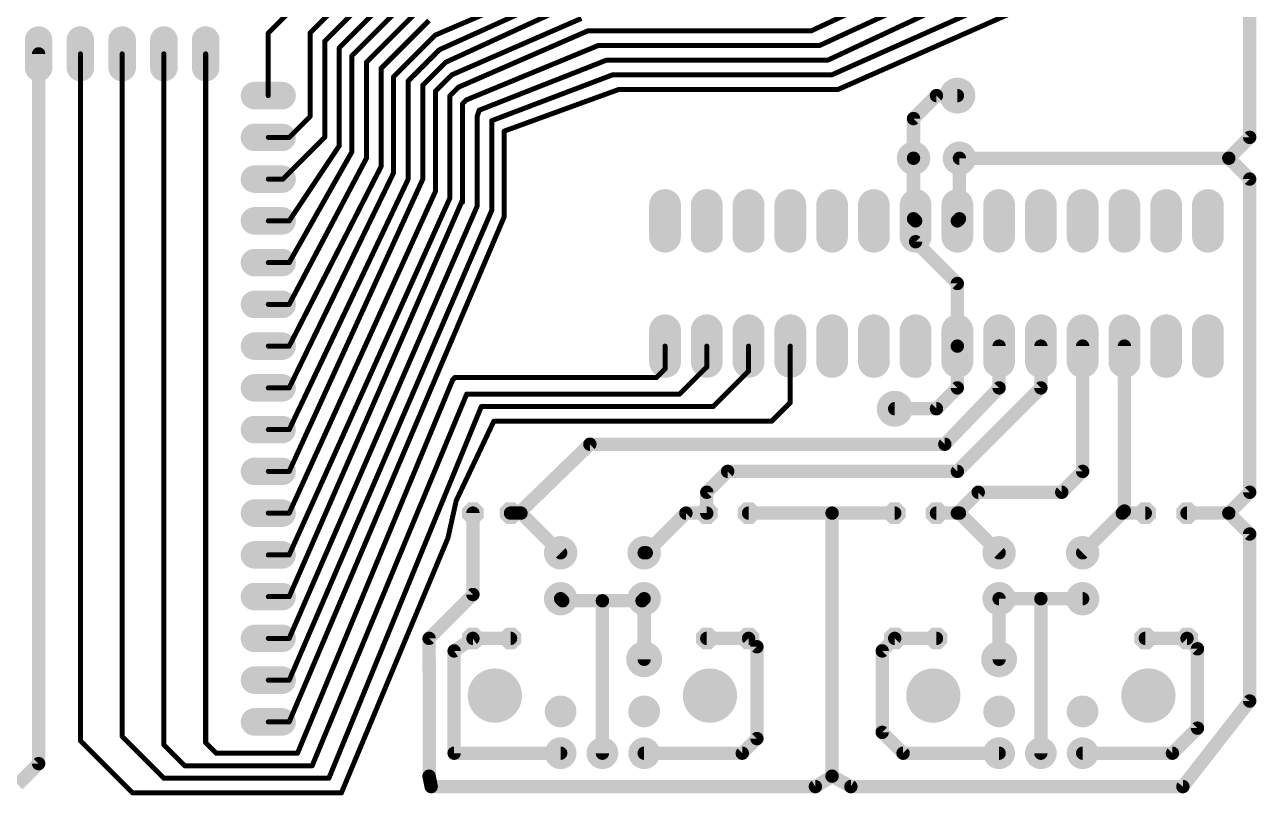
# Model space of a CAD drawing. Extents: x 0.08 to 5.67, y 0.02 to 3.07.
# Drawn here: x 2.717 to 5.666, y 0.024 to 1.87 of the extents above; entities that cross this region are included whole.
import ezdxf

# ---------------------------------------------------------------- set-up
doc = ezdxf.new("R2010")
doc.units = 0
for name, color, linetype in [('16', 175, 'CONTINUOUS'), ('17', 82, 'CONTINUOUS'), ('18', 82, 'CONTINUOUS')]:
    doc.layers.add(name, color=color, linetype=linetype)

# ---------------------------------------------------------------- blocks, each defined once
blk = doc.blocks.new('ROUNDP')
at = {"const_width": 0.5}
blk.add_lwpolyline([(0, -0.25, 1), (0, 0.25, 1), (0, -0.25)], format="xyb", dxfattribs=at)
blk = doc.blocks.new('OCTAGONP')
at = {"const_width": 0.5}
blk.add_lwpolyline([(-0.25, -0.103553), (-0.25, 0.103553), (-0.103553, 0.25), (0.103553, 0.25), (0.25, 0.103553), (0.25, -0.103553), (0.103553, -0.25), (-0.103553, -0.25), (-0.25, -0.103553), (-0.25, 0.103553)], dxfattribs=at)
blk = doc.blocks.new('LONGP100')
at = {"const_width": 1}
blk.add_lwpolyline([(-0.5, 0), (0.5, 0)], dxfattribs=at)
at = {"const_width": 0.5}
for points in [[(-0.5, 0.25, 1), (-0.5, -0.25)], [(0.5, -0.25, 1), (0.5, 0.25)]]:
    blk.add_lwpolyline(points, format="xyb", dxfattribs=at)
blk = doc.blocks.new('ROUNDV')
at = {"const_width": 0.5}
blk.add_lwpolyline([(0, -0.25, 1), (0, 0.25, 1), (0, -0.25)], format="xyb", dxfattribs=at)

msp = doc.modelspace()

# ---------------------------------------------------------------- linework, layer by layer
at = {"layer": '16'}
for points, const_width in [([(5.65, 1.6), (5.65, 2.4)], 0.032), ([(4.64, 1.785), (5.1, 2)], 0.012), ([(3.47, 1.815), (3.65, 1.995)], 0.012), ([(3.7, 1.845), (4.05, 1.995)], 0.012), ([(4.6, 1.855), (4.9, 1.995)], 0.012), ([(4.62, 1.82), (5, 1.995)], 0.012), ([(4.65, 1.75), (5.2, 1.995)], 0.012), ([(4.665, 1.715), (5.3, 1.995)], 0.012), ([(3.435, 1.83), (3.55, 1.945)], 0.012), ([(3.5, 1.795), (3.655, 1.95)], 0.012), ([(3.71, 1.81), (4.02, 1.95)], 0.012), ([(3.535, 1.78), (3.67, 1.915)], 0.012), ([(4.03, 1.92), (3.725, 1.78)], 0.012), ([(3.3, 1.85), (3.35, 1.9)], 0.012), ([(3.4, 1.85), (3.45, 1.9)], 0.012), ([(3.74, 1.75), (4.05, 1.885)], 0.012), ([(3.57, 1.765), (3.685, 1.88)], 0.012), ([(4.065, 1.855), (3.755, 1.72)], 0.012), ([(4.065, 1.855), (4.6, 1.855)], 0.012), ([(3.3, 1.7), (3.3, 1.85)], 0.012), ([(3.4, 1.65), (3.4, 1.85)], 0.012), ([(3.435, 1.6), (3.435, 1.83)], 0.012), ([(3.6, 1.745), (3.7, 1.845)], 0.012), ([(2.75, 1.8), (2.75, 0.1)], 0.032), ([(2.85, 1.8), (2.85, 0.155)], 0.012), ([(2.95, 1.8), (2.95, 0.165)], 0.012), ([(3.05, 1.8), (3.05, 0.145)], 0.012), ([(3.15, 1.8), (3.15, 0.15)], 0.012), ([(3.47, 1.58), (3.47, 1.815)], 0.012), ([(3.5, 1.565), (3.5, 1.795)], 0.012), ([(3.635, 1.735), (3.71, 1.81)], 0.012), ([(3.775, 1.69), (4.09, 1.82)], 0.012), ([(4.09, 1.82), (4.62, 1.82)], 0.012), ([(3.535, 1.55), (3.535, 1.78)], 0.012), ([(3.57, 1.53), (3.57, 1.765)], 0.012), ([(3.67, 1.725), (3.725, 1.78)], 0.012), ([(4.11, 1.785), (3.805, 1.665)], 0.012), ([(4.11, 1.785), (4.64, 1.785)], 0.012), ([(3.6, 1.515), (3.6, 1.745)], 0.012), ([(3.635, 1.5), (3.635, 1.735)], 0.012), ([(3.7, 1.71), (3.74, 1.75)], 0.012), ([(3.835, 1.64), (4.125, 1.75)], 0.012), ([(4.125, 1.75), (4.65, 1.75)], 0.012), ([(3.67, 1.5), (3.67, 1.725)], 0.012), ([(3.7, 1.47), (3.7, 1.71)], 0.012), ([(3.735, 1.7), (3.755, 1.72)], 0.012), ([(4.14, 1.715), (3.865, 1.615)], 0.012), ([(4.14, 1.715), (4.665, 1.715)], 0.012), ([(4.845, 1.645), (4.9, 1.7)], 0.032), ([(4.9, 1.7), (4.95, 1.7)], 0.032), ([(3.735, 1.455), (3.735, 1.7)], 0.012), ([(3.765, 1.68), (3.775, 1.69)], 0.012), ([(3.765, 1.45), (3.765, 1.68)], 0.012), ([(3.35, 1.6), (3.4, 1.65)], 0.012), ([(3.8, 1.65), (3.805, 1.665)], 0.012), ([(3.8, 1.435), (3.8, 1.65)], 0.012), ([(4.845, 1.55), (4.845, 1.645)], 0.032), ([(3.835, 1.425), (3.835, 1.64)], 0.012), ([(3.3, 1.6), (3.35, 1.6)], 0.012), ([(3.335, 1.5), (3.435, 1.6)], 0.012), ([(3.865, 1.41), (3.865, 1.615)], 0.012), ([(5.6, 1.55), (5.65, 1.6)], 0.032), ([(3.35, 1.4), (3.47, 1.58)], 0.012), ([(3.35, 1.3), (3.5, 1.565)], 0.012), ([(4.845, 1.55), (4.845, 1.405)], 0.032), ([(4.955, 1.55), (5.6, 1.55)], 0.032), ([(4.955, 1.55), (4.955, 1.405)], 0.032), ([(5.65, 1.5), (5.6, 1.55)], 0.032), ([(3.35, 1.2), (3.535, 1.55)], 0.012), ([(3.35, 1.1), (3.57, 1.53)], 0.012), ([(3.3, 1.5), (3.335, 1.5)], 0.012), ([(3.35, 1), (3.6, 1.515)], 0.012), ([(3.35, 0.8), (3.67, 1.5)], 0.012), ([(3.35, 0.9), (3.635, 1.5)], 0.012), ([(5.65, 0.75), (5.65, 1.5)], 0.032), ([(3.35, 0.7), (3.7, 1.47)], 0.012), ([(3.35, 0.6), (3.735, 1.455)], 0.012), ([(3.35, 0.5), (3.765, 1.45)], 0.012), ([(3.765, 1.445), (3.765, 1.45)], 0.012), ([(3.35, 0.4), (3.8, 1.435)], 0.012), ([(3.35, 0.3), (3.835, 1.425)], 0.012), ([(3.35, 0.2), (3.865, 1.41)], 0.012), ([(4.845, 1.405), (4.85, 1.4)], 0.032), ([(4.85, 1.4), (4.85, 1.35)], 0.032), ([(4.955, 1.405), (4.95, 1.4)], 0.032), ([(3.3, 1.4), (3.35, 1.4)], 0.012), ([(4.85, 1.35), (4.95, 1.25)], 0.032), ([(3.3, 1.3), (3.35, 1.3)], 0.012), ([(4.95, 1.25), (4.95, 1.1)], 0.032), ([(3.3, 1.2), (3.35, 1.2)], 0.012), ([(3.3, 1.1), (3.35, 1.1)], 0.012), ([(4.25, 1.1), (4.25, 1.045)], 0.012), ([(4.35, 1.1), (4.35, 1.05)], 0.012), ([(4.45, 1.1), (4.45, 1.04)], 0.012), ([(4.55, 1.1), (4.55, 0.965)], 0.012), ([(4.95, 1.1), (4.95, 1)], 0.032), ([(5.05, 1.1), (5.05, 1)], 0.032), ([(5.15, 1), (5.15, 1.1)], 0.032), ([(5.25, 1.1), (5.25, 0.8)], 0.032), ([(5.35, 1.1), (5.35, 0.705)], 0.032), ([(4.25, 1.045), (4.23, 1.025)], 0.012), ([(4.35, 1.05), (4.285, 0.985)], 0.012), ([(4.45, 1.04), (4.365, 0.955)], 0.012), ([(3.3, 1), (3.35, 1)], 0.012), ([(3.741606, 1.019333), (3.37, 0.125)], 0.012), ([(3.747274, 1.025), (3.741606, 1.019333)], 0.012), ([(4.23, 1.025), (3.747274, 1.025)], 0.012), ([(4.95, 1), (4.9, 0.95)], 0.032), ([(5.05, 1), (4.92, 0.865)], 0.032), ([(4.95, 0.8), (5.15, 1)], 0.032), ([(3.405, 0.095), (3.775, 0.985)], 0.012), ([(4.285, 0.985), (3.775, 0.985)], 0.012), ([(3.81, 0.955), (3.445, 0.065)], 0.012), ([(4.365, 0.955), (3.81, 0.955)], 0.012), ([(4.55, 0.965), (4.505, 0.92)], 0.012), ([(4.9, 0.95), (4.8, 0.95)], 0.032), ([(3.75, 0.73), (3.84, 0.92)], 0.012), ([(4.505, 0.92), (3.84, 0.92)], 0.012), ([(3.3, 0.9), (3.35, 0.9)], 0.012), ([(4.07, 0.865), (3.9, 0.7)], 0.032), ([(4.92, 0.865), (4.07, 0.865)], 0.032), ([(3.3, 0.8), (3.35, 0.8)], 0.012), ([(4.35, 0.75), (4.4, 0.8)], 0.032), ([(4.4, 0.8), (4.95, 0.8)], 0.032), ([(5.25, 0.8), (5.2, 0.75)], 0.032), ([(4.35, 0.7), (4.35, 0.75)], 0.032), ([(5, 0.75), (4.95, 0.7)], 0.032), ([(5.2, 0.75), (5, 0.75)], 0.032), ([(5.6, 0.7), (5.65, 0.75)], 0.032), ([(3.73, 0.64), (3.75, 0.73)], 0.012), ([(3.79, 0.7), (3.79, 0.505)], 0.032), ([(3.88, 0.7), (3.9, 0.7)], 0.032), ([(3.9, 0.7), (3.905, 0.7)], 0.032), ([(3.905, 0.7), (4, 0.605)], 0.032), ([(4.205, 0.605), (4.3, 0.7)], 0.032), ([(4.3, 0.7), (4.35, 0.7)], 0.032), ([(4.65, 0.7), (4.45, 0.7)], 0.032), ([(4.8, 0.7), (4.65, 0.7)], 0.032), ([(4.65, 0.7), (4.65, 0.07)], 0.032), ([(4.9, 0.7), (4.95, 0.7)], 0.032), ([(4.95, 0.7), (4.955, 0.7)], 0.032), ([(4.955, 0.7), (5.05, 0.605)], 0.032), ([(5.345, 0.7), (5.25, 0.605)], 0.032), ([(5.35, 0.705), (5.345, 0.7)], 0.032), ([(5.4, 0.7), (5.345, 0.7)], 0.032), ([(5.5, 0.7), (5.6, 0.7)], 0.032), ([(5.65, 0.65), (5.6, 0.7)], 0.032), ([(3.3, 0.7), (3.35, 0.7)], 0.012), ([(5.65, 0.25), (5.65, 0.65)], 0.032), ([(3.475, 0.03), (3.73, 0.64)], 0.012), ([(4.2, 0.605), (4.205, 0.605)], 0.032), ([(3.3, 0.6), (3.35, 0.6)], 0.012), ([(3.3, 0.5), (3.35, 0.5)], 0.012), ([(3.79, 0.505), (3.685, 0.4)], 0.032), ([(4.005, 0.49), (4, 0.495)], 0.032), ([(4.1, 0.49), (4.005, 0.49)], 0.032), ([(4.1, 0.125), (4.1, 0.49)], 0.032), ([(4.1, 0.49), (4.195, 0.49)], 0.032), ([(4.195, 0.49), (4.2, 0.495)], 0.032), ([(4.2, 0.495), (4.2, 0.35)], 0.032), ([(5.15, 0.495), (5.05, 0.495)], 0.032), ([(5.05, 0.495), (5.05, 0.35)], 0.032), ([(5.15, 0.125), (5.15, 0.495)], 0.032), ([(5.15, 0.495), (5.25, 0.495)], 0.032), ([(3.685, 0.4), (3.685961, 0.065192)], 0.032), ([(3.745, 0.37), (3.79, 0.4)], 0.032), ([(3.88, 0.4), (3.79, 0.4)], 0.032), ([(4.35, 0.4), (4.45, 0.4)], 0.032), ([(4.47, 0.38), (4.45, 0.4)], 0.032), ([(4.77, 0.37), (4.8, 0.4)], 0.032), ([(4.8, 0.4), (4.9, 0.4)], 0.032), ([(5.5, 0.4), (5.4, 0.4)], 0.032), ([(5.525, 0.375), (5.5, 0.4)], 0.032), ([(3.3, 0.4), (3.35, 0.4)], 0.012), ([(3.745, 0.125), (3.745, 0.37)], 0.032), ([(4.47, 0.16), (4.47, 0.38)], 0.032), ([(4.77, 0.175), (4.77, 0.37)], 0.032), ([(5.525, 0.185), (5.525, 0.375)], 0.032), ([(3.3, 0.3), (3.35, 0.3)], 0.012), ([(5.49, 0.045), (5.65, 0.25)], 0.032), ([(3.3, 0.2), (3.35, 0.2)], 0.012), ([(4.82, 0.125), (4.77, 0.175)], 0.032), ([(5.465, 0.125), (5.525, 0.185)], 0.032), ([(2.85, 0.155), (2.975, 0.03)], 0.012), ([(2.95, 0.165), (3.05, 0.065)], 0.012), ([(3.05, 0.145), (3.1, 0.095)], 0.012), ([(3.15, 0.15), (3.175, 0.125)], 0.012), ([(4.435, 0.125), (4.47, 0.16)], 0.032), ([(3.175, 0.125), (3.37, 0.125)], 0.012), ([(4, 0.125), (3.745, 0.125)], 0.032), ([(4.2, 0.125), (4.435, 0.125)], 0.032), ([(5.05, 0.125), (4.82, 0.125)], 0.032), ([(5.25, 0.125), (5.465, 0.125)], 0.032), ([(2.75, 0.1), (2.7, 0.05)], 0.032), ([(3.1, 0.095), (3.405, 0.095)], 0.012), ([(3.05, 0.065), (3.445, 0.065)], 0.012), ([(3.685, 0.07), (3.685961, 0.065192)], 0.032), ([(3.685961, 0.065192), (3.69, 0.045)], 0.032), ([(3.69, 0.045), (4.61, 0.045)], 0.032), ([(4.61, 0.045), (4.65, 0.07)], 0.032), ([(4.65, 0.07), (4.695, 0.045)], 0.032), ([(4.695, 0.045), (5.49, 0.045)], 0.032), ([(2.975, 0.03), (3.475, 0.03)], 0.012)]:
    msp.add_lwpolyline(points, dxfattribs=dict(at, const_width=const_width))
for points, const_width in [([(4.065, 1.858, 1), (4.065, 1.852)], 0.006), ([(4.066198, 1.852249, 1), (4.063802, 1.857751)], 0.006), ([(4.598731, 1.857719, 1), (4.601269, 1.852281)], 0.006), ([(4.6, 1.852, 1), (4.6, 1.858)], 0.006), ([(3.303, 1.85, 1), (3.297, 1.85)], 0.006), ([(3.297879, 1.852121, 1), (3.302121, 1.847879)], 0.006), ([(3.403, 1.85, 1), (3.397, 1.85)], 0.006), ([(3.397879, 1.852121, 1), (3.402121, 1.847879)], 0.006), ([(3.438, 1.83, 1), (3.432, 1.83)], 0.006), ([(3.432879, 1.832121, 1), (3.437121, 1.827879)], 0.006), ([(3.698818, 1.847757, 1), (3.701182, 1.842243)], 0.006), ([(3.702121, 1.842879, 1), (3.697879, 1.847121)], 0.006), ([(2.758, 1.8, 1), (2.742, 1.8)], 0.016), ([(2.853, 1.8, 1), (2.847, 1.8)], 0.006), ([(2.953, 1.8, 1), (2.947, 1.8)], 0.006), ([(3.053, 1.8, 1), (3.047, 1.8)], 0.006), ([(3.153, 1.8, 1), (3.147, 1.8)], 0.006), ([(3.473, 1.815, 1), (3.467, 1.815)], 0.006), ([(3.467879, 1.817121, 1), (3.472121, 1.812879)], 0.006), ([(3.503, 1.795, 1), (3.497, 1.795)], 0.006), ([(3.497879, 1.797121, 1), (3.502121, 1.792879)], 0.006), ([(3.708765, 1.812734, 1), (3.711235, 1.807266)], 0.006), ([(3.712121, 1.807879, 1), (3.707879, 1.812121)], 0.006), ([(4.09, 1.823, 1), (4.09, 1.817)], 0.006), ([(4.091144, 1.817227, 1), (4.088856, 1.822773)], 0.006), ([(4.618745, 1.822725, 1), (4.621255, 1.817275)], 0.006), ([(4.62, 1.817, 1), (4.62, 1.823)], 0.006), ([(3.538, 1.78, 1), (3.532, 1.78)], 0.006), ([(3.532879, 1.782121, 1), (3.537121, 1.777879)], 0.006), ([(3.573, 1.765, 1), (3.567, 1.765)], 0.006), ([(3.567879, 1.767121, 1), (3.572121, 1.762879)], 0.006), ([(3.723748, 1.782726, 1), (3.726252, 1.777274)], 0.006), ([(3.727121, 1.777879, 1), (3.722879, 1.782121)], 0.006), ([(4.11, 1.788, 1), (4.11, 1.782)], 0.006), ([(4.111098, 1.782208, 1), (4.108902, 1.787792)], 0.006), ([(4.63873, 1.787718, 1), (4.64127, 1.782282)], 0.006), ([(4.64, 1.782, 1), (4.64, 1.788)], 0.006), ([(3.603, 1.745, 1), (3.597, 1.745)], 0.006), ([(3.597879, 1.747121, 1), (3.602121, 1.742879)], 0.006), ([(3.638, 1.735, 1), (3.632, 1.735)], 0.006), ([(3.738802, 1.752751, 1), (3.741198, 1.747249)], 0.006), ([(3.742121, 1.747879, 1), (3.737879, 1.752121)], 0.006), ([(4.125, 1.753, 1), (4.125, 1.747)], 0.006), ([(4.126064, 1.747195, 1), (4.123936, 1.752805)], 0.006), ([(4.648779, 1.75274, 1), (4.651221, 1.74726)], 0.006), ([(4.65, 1.747, 1), (4.65, 1.753)], 0.006), ([(3.632879, 1.737121, 1), (3.637121, 1.732879)], 0.006), ([(3.673, 1.725, 1), (3.667, 1.725)], 0.006), ([(3.667879, 1.727121, 1), (3.672121, 1.722879)], 0.006), ([(3.703, 1.71, 1), (3.697, 1.71)], 0.006), ([(3.697879, 1.712121, 1), (3.702121, 1.707879)], 0.006), ([(3.753802, 1.722751, 1), (3.756198, 1.717249)], 0.006), ([(3.757121, 1.717879, 1), (3.752879, 1.722121)], 0.006), ([(4.14, 1.718, 1), (4.14, 1.712)], 0.006), ([(4.141025, 1.712181, 1), (4.138975, 1.717819)], 0.006), ([(4.66379, 1.717745, 1), (4.66621, 1.712255)], 0.006), ([(4.665, 1.712, 1), (4.665, 1.718)], 0.006), ([(4.9, 1.708, 1), (4.9, 1.692)], 0.016), ([(4.905657, 1.694343, 1), (4.894343, 1.705657)], 0.016), ([(4.95, 1.692, 1), (4.95, 1.708)], 0.016), ([(3.297, 1.7, 1), (3.303, 1.7)], 0.006), ([(3.738, 1.7, 1), (3.732, 1.7)], 0.006), ([(3.732879, 1.702121, 1), (3.737121, 1.697879)], 0.006), ([(3.768, 1.68, 1), (3.762, 1.68)], 0.006), ([(3.762879, 1.682121, 1), (3.767121, 1.677879)], 0.006), ([(3.773856, 1.692773, 1), (3.776144, 1.687227)], 0.006), ([(3.777121, 1.687879, 1), (3.772879, 1.692121)], 0.006), ([(3.397, 1.65, 1), (3.403, 1.65)], 0.006), ([(3.402121, 1.647879, 1), (3.397879, 1.652121)], 0.006), ([(3.803, 1.65, 1), (3.797, 1.65)], 0.006), ([(3.797154, 1.650949, 1), (3.802846, 1.649051)], 0.006), ([(3.803902, 1.667792, 1), (3.806098, 1.662208)], 0.006), ([(3.807846, 1.664051, 1), (3.802154, 1.665949)], 0.006), ([(4.853, 1.645, 1), (4.837, 1.645)], 0.016), ([(4.839343, 1.650657, 1), (4.850657, 1.639343)], 0.016), ([(3.838, 1.64, 1), (3.832, 1.64)], 0.006), ([(3.833936, 1.642805, 1), (3.836064, 1.637195)], 0.006), ([(3.3, 1.603, 1), (3.3, 1.597)], 0.006), ([(3.347879, 1.602121, 1), (3.352121, 1.597879)], 0.006), ([(3.35, 1.597, 1), (3.35, 1.603)], 0.006), ([(3.432, 1.6, 1), (3.438, 1.6)], 0.006), ([(3.437121, 1.597879, 1), (3.432879, 1.602121)], 0.006), ([(3.868, 1.615, 1), (3.862, 1.615)], 0.006), ([(3.863975, 1.617819, 1), (3.866025, 1.612181)], 0.006), ([(5.642, 1.6, 1), (5.658, 1.6)], 0.016), ([(5.655657, 1.594343, 1), (5.644343, 1.605657)], 0.016), ([(3.467, 1.58, 1), (3.473, 1.58)], 0.006), ([(3.472496, 1.578336, 1), (3.467504, 1.581664)], 0.006), ([(3.497, 1.565, 1), (3.503, 1.565)], 0.006), ([(3.502611, 1.563522, 1), (3.497389, 1.566478)], 0.006), ([(4.853, 1.55, 1), (4.837, 1.55)], 0.016), ([(4.955, 1.558, 1), (4.955, 1.542)], 0.016), ([(4.963, 1.55, 1), (4.947, 1.55)], 0.016), ([(5.605657, 1.555657, 1), (5.594343, 1.544343)], 0.016), ([(5.594343, 1.555657, 1), (5.605657, 1.544343)], 0.016), ([(5.6, 1.542, 1), (5.6, 1.558)], 0.016), ([(3.532, 1.55, 1), (3.538, 1.55)], 0.006), ([(3.537652, 1.548598, 1), (3.532348, 1.551402)], 0.006), ([(3.572671, 1.528634, 1), (3.567329, 1.531366)], 0.006), ([(4.837, 1.55, 1), (4.853, 1.55)], 0.016), ([(3.3, 1.503, 1), (3.3, 1.497)], 0.006), ([(3.332879, 1.502121, 1), (3.337121, 1.497879)], 0.006), ([(3.335, 1.497, 1), (3.335, 1.503)], 0.006), ([(3.567, 1.53, 1), (3.573, 1.53)], 0.006), ([(3.597, 1.515, 1), (3.603, 1.515)], 0.006), ([(3.602699, 1.51369, 1), (3.597301, 1.51631)], 0.006), ([(3.63771, 1.498713, 1), (3.63229, 1.501287)], 0.006), ([(3.672728, 1.498753, 1), (3.667272, 1.501247)], 0.006), ([(5.658, 1.5, 1), (5.642, 1.5)], 0.016), ([(5.644343, 1.494343, 1), (5.655657, 1.505657)], 0.016), ([(3.632, 1.5, 1), (3.638, 1.5)], 0.006), ([(3.667, 1.5, 1), (3.673, 1.5)], 0.006), ([(3.702731, 1.468759, 1), (3.697269, 1.471241)], 0.006), ([(3.697, 1.47, 1), (3.703, 1.47)], 0.006), ([(3.732, 1.455, 1), (3.738, 1.455)], 0.006), ([(3.737735, 1.453768, 1), (3.732265, 1.456232)], 0.006), ([(3.768, 1.45, 1), (3.762, 1.45)], 0.006), ([(3.762, 1.45, 1), (3.768, 1.45)], 0.006), ([(3.762, 1.445, 1), (3.768, 1.445)], 0.006), ([(3.767749, 1.448799, 1), (3.762251, 1.451201)], 0.006), ([(3.797, 1.435, 1), (3.803, 1.435)], 0.006), ([(3.802751, 1.433804, 1), (3.797249, 1.436196)], 0.006), ([(3.832, 1.425, 1), (3.838, 1.425)], 0.006), ([(3.837755, 1.423812, 1), (3.832245, 1.426188)], 0.006), ([(3.86776, 1.408825, 1), (3.86224, 1.411175)], 0.006), ([(4.850657, 1.410657, 1), (4.839343, 1.399343)], 0.016), ([(4.858, 1.4, 1), (4.842, 1.4)], 0.016), ([(4.960657, 1.399343, 1), (4.949343, 1.410657)], 0.016), ([(3.3, 1.403, 1), (3.3, 1.397)], 0.006), ([(3.347504, 1.401664, 1), (3.352496, 1.398336)], 0.006), ([(3.35, 1.397, 1), (3.35, 1.403)], 0.006), ([(3.862, 1.41, 1), (3.868, 1.41)], 0.006), ([(4.837, 1.405, 1), (4.853, 1.405)], 0.016), ([(4.844343, 1.394343, 1), (4.855657, 1.405657)], 0.016), ([(4.944343, 1.405657, 1), (4.955657, 1.394343)], 0.016), ([(4.947, 1.405, 1), (4.963, 1.405)], 0.016), ([(4.855657, 1.355657, 1), (4.844343, 1.344343)], 0.016), ([(4.842, 1.35, 1), (4.858, 1.35)], 0.016), ([(3.3, 1.303, 1), (3.3, 1.297)], 0.006), ([(3.347389, 1.301478, 1), (3.352611, 1.298522)], 0.006), ([(3.35, 1.297, 1), (3.35, 1.303)], 0.006), ([(4.958, 1.25, 1), (4.942, 1.25)], 0.016), ([(4.944343, 1.244343, 1), (4.955657, 1.255657)], 0.016), ([(3.3, 1.203, 1), (3.3, 1.197)], 0.006), ([(3.347348, 1.201402, 1), (3.352652, 1.198598)], 0.006), ([(3.35, 1.197, 1), (3.35, 1.203)], 0.006), ([(3.3, 1.103, 1), (3.3, 1.097)], 0.006), ([(3.347329, 1.101366, 1), (3.352671, 1.098634)], 0.006), ([(3.35, 1.097, 1), (3.35, 1.103)], 0.006), ([(4.253, 1.1, 1), (4.247, 1.1)], 0.006), ([(4.353, 1.1, 1), (4.347, 1.1)], 0.006), ([(4.453, 1.1, 1), (4.447, 1.1)], 0.006), ([(4.553, 1.1, 1), (4.547, 1.1)], 0.006), ([(4.958, 1.1, 1), (4.942, 1.1)], 0.016), ([(4.942, 1.1, 1), (4.958, 1.1)], 0.016), ([(5.058, 1.1, 1), (5.042, 1.1)], 0.016), ([(5.158, 1.1, 1), (5.142, 1.1)], 0.016), ([(5.258, 1.1, 1), (5.242, 1.1)], 0.016), ([(5.358, 1.1, 1), (5.342, 1.1)], 0.016), ([(4.247, 1.045, 1), (4.253, 1.045)], 0.006), ([(4.252121, 1.042879, 1), (4.247879, 1.047121)], 0.006), ([(4.347, 1.05, 1), (4.353, 1.05)], 0.006), ([(4.352121, 1.047879, 1), (4.347879, 1.052121)], 0.006), ([(4.447, 1.04, 1), (4.453, 1.04)], 0.006), ([(4.452121, 1.037879, 1), (4.447879, 1.042121)], 0.006), ([(3.3, 1.003, 1), (3.3, 0.997)], 0.006), ([(3.347301, 1.00131, 1), (3.352699, 0.99869)], 0.006), ([(3.35, 0.997, 1), (3.35, 1.003)], 0.006), ([(3.739485, 1.021454, 1), (3.743727, 1.017211)], 0.006), ([(3.744377, 1.018181, 1), (3.738836, 1.020484)], 0.006), ([(3.747274, 1.028, 1), (3.747274, 1.022)], 0.006), ([(3.749395, 1.022879, 1), (3.745152, 1.027121)], 0.006), ([(4.227879, 1.027121, 1), (4.232121, 1.022879)], 0.006), ([(4.23, 1.022, 1), (4.23, 1.028)], 0.006), ([(4.942, 1, 1), (4.958, 1)], 0.016), ([(4.955657, 0.994343, 1), (4.944343, 1.005657)], 0.016), ([(5.042, 1, 1), (5.058, 1)], 0.016), ([(5.055763, 0.994451, 1), (5.044237, 1.005549)], 0.016), ([(5.142, 1, 1), (5.158, 1)], 0.016), ([(5.155657, 0.994343, 1), (5.144343, 1.005657)], 0.016), ([(3.775, 0.988, 1), (3.775, 0.982)], 0.006), ([(3.77777, 0.983848, 1), (3.77223, 0.986152)], 0.006), ([(4.282879, 0.987121, 1), (4.287121, 0.982879)], 0.006), ([(4.285, 0.982, 1), (4.285, 0.988)], 0.006), ([(3.81, 0.958, 1), (3.81, 0.952)], 0.006), ([(3.812776, 0.953862, 1), (3.807224, 0.956138)], 0.006), ([(4.362879, 0.957121, 1), (4.367121, 0.952879)], 0.006), ([(4.365, 0.952, 1), (4.365, 0.958)], 0.006), ([(4.547, 0.965, 1), (4.553, 0.965)], 0.006), ([(4.552121, 0.962879, 1), (4.547879, 0.967121)], 0.006), ([(4.8, 0.958, 1), (4.8, 0.942)], 0.016), ([(4.894343, 0.955657, 1), (4.905657, 0.944343)], 0.016), ([(4.9, 0.942, 1), (4.9, 0.958)], 0.016), ([(3.84, 0.923, 1), (3.84, 0.917)], 0.006), ([(3.842711, 0.918716, 1), (3.837289, 0.921284)], 0.006), ([(4.502879, 0.922121, 1), (4.507121, 0.917879)], 0.006), ([(4.505, 0.917, 1), (4.505, 0.923)], 0.006), ([(3.3, 0.903, 1), (3.3, 0.897)], 0.006), ([(3.34729, 0.901287, 1), (3.35271, 0.898713)], 0.006), ([(3.35, 0.897, 1), (3.35, 0.903)], 0.006), ([(4.07, 0.873, 1), (4.07, 0.857)], 0.016), ([(4.075572, 0.859259, 1), (4.064428, 0.870741)], 0.016), ([(4.914237, 0.870549, 1), (4.925763, 0.859451)], 0.016), ([(4.92, 0.857, 1), (4.92, 0.873)], 0.016), ([(3.3, 0.803, 1), (3.3, 0.797)], 0.006), ([(3.347272, 0.801247, 1), (3.352728, 0.798753)], 0.006), ([(3.35, 0.797, 1), (3.35, 0.803)], 0.006), ([(4.4, 0.808, 1), (4.4, 0.792)], 0.016), ([(4.405657, 0.794343, 1), (4.394343, 0.805657)], 0.016), ([(4.944343, 0.805657, 1), (4.955657, 0.794343)], 0.016), ([(4.95, 0.792, 1), (4.95, 0.808)], 0.016), ([(5.242, 0.8, 1), (5.258, 0.8)], 0.016), ([(5.255657, 0.794343, 1), (5.244343, 0.805657)], 0.016), ([(4.358, 0.75, 1), (4.342, 0.75)], 0.016), ([(4.344343, 0.755657, 1), (4.355657, 0.744343)], 0.016), ([(5, 0.758, 1), (5, 0.742)], 0.016), ([(5.005657, 0.744343, 1), (4.994343, 0.755657)], 0.016), ([(5.194343, 0.755657, 1), (5.205657, 0.744343)], 0.016), ([(5.2, 0.742, 1), (5.2, 0.758)], 0.016), ([(5.642, 0.75, 1), (5.658, 0.75)], 0.016), ([(5.655657, 0.744343, 1), (5.644343, 0.755657)], 0.016), ([(3.747289, 0.731284, 1), (3.752711, 0.728716)], 0.006), ([(3.752929, 0.729349, 1), (3.747071, 0.730651)], 0.006), ([(3.798, 0.7, 1), (3.782, 0.7)], 0.016), ([(3.88, 0.708, 1), (3.88, 0.692)], 0.016), ([(3.9, 0.708, 1), (3.9, 0.692)], 0.016), ([(3.894428, 0.705741, 1), (3.905572, 0.694259)], 0.016), ([(3.910657, 0.705657, 1), (3.899343, 0.694343)], 0.016), ([(3.9, 0.692, 1), (3.9, 0.708)], 0.016), ([(3.905, 0.692, 1), (3.905, 0.708)], 0.016), ([(4.3, 0.708, 1), (4.3, 0.692)], 0.016), ([(4.305657, 0.694343, 1), (4.294343, 0.705657)], 0.016), ([(4.342, 0.7, 1), (4.358, 0.7)], 0.016), ([(4.35, 0.692, 1), (4.35, 0.708)], 0.016), ([(4.45, 0.708, 1), (4.45, 0.692)], 0.016), ([(4.65, 0.708, 1), (4.65, 0.692)], 0.016), ([(4.658, 0.7, 1), (4.642, 0.7)], 0.016), ([(4.65, 0.692, 1), (4.65, 0.708)], 0.016), ([(4.8, 0.692, 1), (4.8, 0.708)], 0.016), ([(4.9, 0.708, 1), (4.9, 0.692)], 0.016), ([(4.95, 0.708, 1), (4.95, 0.692)], 0.016), ([(4.944343, 0.705657, 1), (4.955657, 0.694343)], 0.016), ([(4.960657, 0.705657, 1), (4.949343, 0.694343)], 0.016), ([(4.95, 0.692, 1), (4.95, 0.708)], 0.016), ([(4.955, 0.692, 1), (4.955, 0.708)], 0.016), ([(5.345, 0.708, 1), (5.345, 0.692)], 0.016), ([(5.339343, 0.705657, 1), (5.350657, 0.694343)], 0.016), ([(5.350657, 0.694343, 1), (5.339343, 0.705657)], 0.016), ([(5.342, 0.705, 1), (5.358, 0.705)], 0.016), ([(5.355657, 0.699343, 1), (5.344343, 0.710657)], 0.016), ([(5.4, 0.692, 1), (5.4, 0.708)], 0.016), ([(5.5, 0.708, 1), (5.5, 0.692)], 0.016), ([(5.605657, 0.705657, 1), (5.594343, 0.694343)], 0.016), ([(5.594343, 0.705657, 1), (5.605657, 0.694343)], 0.016), ([(5.6, 0.692, 1), (5.6, 0.708)], 0.016), ([(3.3, 0.703, 1), (3.3, 0.697)], 0.006), ([(3.347269, 0.701241, 1), (3.352731, 0.698759)], 0.006), ([(3.35, 0.697, 1), (3.35, 0.703)], 0.006), ([(5.658, 0.65, 1), (5.642, 0.65)], 0.016), ([(5.644343, 0.644343, 1), (5.655657, 0.655657)], 0.016), ([(3.727071, 0.640651, 1), (3.732929, 0.639349)], 0.006), ([(3.732768, 0.638843, 1), (3.727232, 0.641157)], 0.006), ([(4.2, 0.613, 1), (4.2, 0.597)], 0.016), ([(4.205, 0.597, 1), (4.205, 0.613)], 0.016), ([(3.3, 0.603, 1), (3.3, 0.597)], 0.006), ([(3.347265, 0.601232, 1), (3.352735, 0.598768)], 0.006), ([(3.35, 0.597, 1), (3.35, 0.603)], 0.006), ([(3.994343, 0.599343, 1), (4.005657, 0.610657)], 0.016), ([(4.199343, 0.610657, 1), (4.210657, 0.599343)], 0.016), ([(5.044343, 0.599343, 1), (5.055657, 0.610657)], 0.016), ([(5.244343, 0.610657, 1), (5.255657, 0.599343)], 0.016), ([(3.3, 0.503, 1), (3.3, 0.497)], 0.006), ([(3.347251, 0.501201, 1), (3.352749, 0.498799)], 0.006), ([(3.35, 0.497, 1), (3.35, 0.503)], 0.006), ([(3.782, 0.505, 1), (3.798, 0.505)], 0.016), ([(3.795657, 0.499343, 1), (3.784343, 0.510657)], 0.016), ([(4.005657, 0.500657, 1), (3.994343, 0.489343)], 0.016), ([(4.005, 0.498, 1), (4.005, 0.482)], 0.016), ([(3.999343, 0.484343, 1), (4.010657, 0.495657)], 0.016), ([(4.108, 0.49, 1), (4.092, 0.49)], 0.016), ([(4.1, 0.498, 1), (4.1, 0.482)], 0.016), ([(4.1, 0.482, 1), (4.1, 0.498)], 0.016), ([(4.189343, 0.495657, 1), (4.200657, 0.484343)], 0.016), ([(4.208, 0.495, 1), (4.192, 0.495)], 0.016), ([(4.205657, 0.489343, 1), (4.194343, 0.500657)], 0.016), ([(4.195, 0.482, 1), (4.195, 0.498)], 0.016), ([(5.05, 0.503, 1), (5.05, 0.487)], 0.016), ([(5.058, 0.495, 1), (5.042, 0.495)], 0.016), ([(5.158, 0.495, 1), (5.142, 0.495)], 0.016), ([(5.15, 0.503, 1), (5.15, 0.487)], 0.016), ([(5.15, 0.487, 1), (5.15, 0.503)], 0.016), ([(5.25, 0.487, 1), (5.25, 0.503)], 0.016), ([(3.693, 0.400023, 1), (3.677, 0.399977)], 0.016), ([(3.679343, 0.405657, 1), (3.690657, 0.394343)], 0.016), ([(3.79, 0.408, 1), (3.79, 0.392)], 0.016), ([(3.794438, 0.393344, 1), (3.785562, 0.406656)], 0.016), ([(3.88, 0.392, 1), (3.88, 0.408)], 0.016), ([(4.35, 0.408, 1), (4.35, 0.392)], 0.016), ([(4.455657, 0.405657, 1), (4.444343, 0.394343)], 0.016), ([(4.45, 0.392, 1), (4.45, 0.408)], 0.016), ([(4.8, 0.408, 1), (4.8, 0.392)], 0.016), ([(4.805657, 0.394343, 1), (4.794343, 0.405657)], 0.016), ([(4.9, 0.392, 1), (4.9, 0.408)], 0.016), ([(5.4, 0.408, 1), (5.4, 0.392)], 0.016), ([(5.505657, 0.405657, 1), (5.494343, 0.394343)], 0.016), ([(5.5, 0.392, 1), (5.5, 0.408)], 0.016), ([(3.3, 0.403, 1), (3.3, 0.397)], 0.006), ([(3.347249, 0.401196, 1), (3.352751, 0.398804)], 0.006), ([(3.35, 0.397, 1), (3.35, 0.403)], 0.006), ([(3.753, 0.37, 1), (3.737, 0.37)], 0.016), ([(3.740562, 0.376656, 1), (3.749438, 0.363344)], 0.016), ([(4.478, 0.38, 1), (4.462, 0.38)], 0.016), ([(4.464343, 0.374343, 1), (4.475657, 0.385657)], 0.016), ([(4.778, 0.37, 1), (4.762, 0.37)], 0.016), ([(4.764343, 0.375657, 1), (4.775657, 0.364343)], 0.016), ([(5.533, 0.375, 1), (5.517, 0.375)], 0.016), ([(5.519343, 0.369343, 1), (5.530657, 0.380657)], 0.016), ([(4.192, 0.35, 1), (4.208, 0.35)], 0.016), ([(5.042, 0.35, 1), (5.058, 0.35)], 0.016), ([(3.3, 0.303, 1), (3.3, 0.297)], 0.006), ([(3.347245, 0.301188, 1), (3.352755, 0.298812)], 0.006), ([(3.35, 0.297, 1), (3.35, 0.303)], 0.006), ([(5.656307, 0.245078, 1), (5.643693, 0.254922)], 0.016), ([(5.642, 0.25, 1), (5.658, 0.25)], 0.016), ([(3.3, 0.203, 1), (3.3, 0.197)], 0.006), ([(3.34724, 0.201175, 1), (3.35276, 0.198825)], 0.006), ([(3.35, 0.197, 1), (3.35, 0.203)], 0.006), ([(4.775657, 0.180657, 1), (4.764343, 0.169343)], 0.016), ([(4.762, 0.175, 1), (4.778, 0.175)], 0.016), ([(5.517, 0.185, 1), (5.533, 0.185)], 0.016), ([(5.530657, 0.179343, 1), (5.519343, 0.190657)], 0.016), ([(2.852121, 0.157121, 1), (2.847879, 0.152879)], 0.006), ([(2.847, 0.155, 1), (2.853, 0.155)], 0.006), ([(2.952121, 0.167121, 1), (2.947879, 0.162879)], 0.006), ([(2.947, 0.165, 1), (2.953, 0.165)], 0.006), ([(3.052121, 0.147121, 1), (3.047879, 0.142879)], 0.006), ([(3.047, 0.145, 1), (3.053, 0.145)], 0.006), ([(3.152121, 0.152121, 1), (3.147879, 0.147879)], 0.006), ([(3.147, 0.15, 1), (3.153, 0.15)], 0.006), ([(4.462, 0.16, 1), (4.478, 0.16)], 0.016), ([(4.475657, 0.154343, 1), (4.464343, 0.165657)], 0.016), ([(3.175, 0.128, 1), (3.175, 0.122)], 0.006), ([(3.172879, 0.122879, 1), (3.177121, 0.127121)], 0.006), ([(3.36723, 0.126151, 1), (3.37277, 0.123849)], 0.006), ([(3.37, 0.122, 1), (3.37, 0.128)], 0.006), ([(3.745, 0.133, 1), (3.745, 0.117)], 0.016), ([(3.737, 0.125, 1), (3.753, 0.125)], 0.016), ([(4, 0.117, 1), (4, 0.133)], 0.016), ([(4.092, 0.125, 1), (4.108, 0.125)], 0.016), ([(4.2, 0.133, 1), (4.2, 0.117)], 0.016), ([(4.429343, 0.130657, 1), (4.440657, 0.119343)], 0.016), ([(4.435, 0.117, 1), (4.435, 0.133)], 0.016), ([(4.82, 0.133, 1), (4.82, 0.117)], 0.016), ([(4.814343, 0.119343, 1), (4.825657, 0.130657)], 0.016), ([(5.05, 0.117, 1), (5.05, 0.133)], 0.016), ([(5.142, 0.125, 1), (5.158, 0.125)], 0.016), ([(5.25, 0.133, 1), (5.25, 0.117)], 0.016), ([(5.459343, 0.130657, 1), (5.470657, 0.119343)], 0.016), ([(5.465, 0.117, 1), (5.465, 0.133)], 0.016), ([(2.742, 0.1, 1), (2.758, 0.1)], 0.016), ([(2.755657, 0.094343, 1), (2.744343, 0.105657)], 0.016), ([(3.1, 0.098, 1), (3.1, 0.092)], 0.006), ([(3.097879, 0.092879, 1), (3.102121, 0.097121)], 0.006), ([(3.40223, 0.096152, 1), (3.40777, 0.093848)], 0.006), ([(3.405, 0.092, 1), (3.405, 0.098)], 0.006), ([(3.05, 0.068, 1), (3.05, 0.062)], 0.006), ([(3.047879, 0.062879, 1), (3.052121, 0.067121)], 0.006), ([(3.442224, 0.066138, 1), (3.447776, 0.063862)], 0.006), ([(3.445, 0.062, 1), (3.445, 0.068)], 0.006), ([(3.692845, 0.071569, 1), (3.677155, 0.068431)], 0.016), ([(3.693806, 0.066761, 1), (3.678117, 0.063623)], 0.016), ([(3.677962, 0.065169, 1), (3.693961, 0.065215)], 0.016), ([(3.678117, 0.063623, 1), (3.693806, 0.066761)], 0.016), ([(3.69, 0.053, 1), (3.69, 0.037)], 0.016), ([(4.60576, 0.051784, 1), (4.61424, 0.038216)], 0.016), ([(4.61, 0.037, 1), (4.61, 0.053)], 0.016), ([(4.653885, 0.076993, 1), (4.646115, 0.063007)], 0.016), ([(4.642, 0.07, 1), (4.658, 0.07)], 0.016), ([(4.65424, 0.063216, 1), (4.64576, 0.076784)], 0.016), ([(4.695, 0.053, 1), (4.695, 0.037)], 0.016), ([(4.691115, 0.038007, 1), (4.698885, 0.051993)], 0.016), ([(5.49, 0.037, 1), (5.49, 0.053)], 0.016), ([(2.975, 0.033, 1), (2.975, 0.027)], 0.006), ([(2.972879, 0.027879, 1), (2.977121, 0.032121)], 0.006), ([(3.472232, 0.031157, 1), (3.477768, 0.028843)], 0.006), ([(3.475, 0.027, 1), (3.475, 0.033)], 0.006), ([(3.682155, 0.043431, 1), (3.697845, 0.046569)], 0.016), ([(5.483693, 0.049922, 1), (5.496307, 0.040078)], 0.016)]:
    msp.add_lwpolyline(points, format="xyb", dxfattribs=dict(at, const_width=const_width))

# ---------------------------------------------------------------- block references
at = {"layer": '17'}
for name, p, xscale, yscale, rotation in [('LONGP100', (2.75, 1.8), 0.066, 0.066, 90), ('LONGP100', (2.85, 1.8), 0.066, 0.066, 90), ('LONGP100', (2.95, 1.8), 0.066, 0.066, 90), ('LONGP100', (3.05, 1.8), 0.066, 0.066, 90), ('LONGP100', (3.15, 1.8), 0.066, 0.066, 90), ('LONGP100', (3.3, 1.7), 0.066, 0.066, 180), ('LONGP100', (3.3, 1.6), 0.066, 0.066, 180), ('ROUNDP', (4.845, 1.55), 0.08, 0.08, 180), ('ROUNDP', (4.955, 1.55), 0.08, 0.08, 180), ('LONGP100', (3.3, 1.5), 0.066, 0.066, 180), ('LONGP100', (4.25, 1.4), 0.076, 0.076, 90), ('LONGP100', (4.35, 1.4), 0.076, 0.076, 90), ('LONGP100', (4.45, 1.4), 0.076, 0.076, 90), ('LONGP100', (4.55, 1.4), 0.076, 0.076, 90), ('LONGP100', (4.65, 1.4), 0.076, 0.076, 90), ('LONGP100', (4.75, 1.4), 0.076, 0.076, 90), ('LONGP100', (4.85, 1.4), 0.076, 0.076, 90), ('LONGP100', (4.95, 1.4), 0.076, 0.076, 90), ('LONGP100', (5.05, 1.4), 0.076, 0.076, 90), ('LONGP100', (5.15, 1.4), 0.076, 0.076, 90), ('LONGP100', (5.25, 1.4), 0.076, 0.076, 90), ('LONGP100', (5.35, 1.4), 0.076, 0.076, 90), ('LONGP100', (5.45, 1.4), 0.076, 0.076, 90), ('LONGP100', (5.55, 1.4), 0.076, 0.076, 90), ('LONGP100', (3.3, 1.4), 0.066, 0.066, 180), ('LONGP100', (3.3, 1.3), 0.066, 0.066, 180), ('LONGP100', (3.3, 1.2), 0.066, 0.066, 180), ('LONGP100', (4.25, 1.1), 0.076, 0.076, 90), ('LONGP100', (4.35, 1.1), 0.076, 0.076, 90), ('LONGP100', (4.45, 1.1), 0.076, 0.076, 90), ('LONGP100', (4.55, 1.1), 0.076, 0.076, 90), ('LONGP100', (4.65, 1.1), 0.076, 0.076, 90), ('LONGP100', (4.75, 1.1), 0.076, 0.076, 90), ('LONGP100', (4.85, 1.1), 0.076, 0.076, 90), ('LONGP100', (4.95, 1.1), 0.076, 0.076, 90), ('LONGP100', (5.05, 1.1), 0.076, 0.076, 90), ('LONGP100', (5.15, 1.1), 0.076, 0.076, 90), ('LONGP100', (5.25, 1.1), 0.076, 0.076, 90), ('LONGP100', (5.35, 1.1), 0.076, 0.076, 90), ('LONGP100', (5.45, 1.1), 0.076, 0.076, 90), ('LONGP100', (5.55, 1.1), 0.076, 0.076, 90), ('LONGP100', (3.3, 1.1), 0.066, 0.066, 180), ('LONGP100', (3.3, 1), 0.066, 0.066, 180), ('LONGP100', (3.3, 0.9), 0.066, 0.066, 180), ('LONGP100', (3.3, 0.8), 0.066, 0.066, 180), ('LONGP100', (3.3, 0.7), 0.066, 0.066, 180), ('OCTAGONP', (3.79, 0.7), 0.052, 0.052, 90), ('OCTAGONP', (3.88, 0.7), 0.052, 0.052, 270), ('OCTAGONP', (4.35, 0.7), 0.052, 0.052, 270), ('OCTAGONP', (4.45, 0.7), 0.052, 0.052, 90), ('OCTAGONP', (4.8, 0.7), 0.052, 0.052, 90), ('OCTAGONP', (4.9, 0.7), 0.052, 0.052, 270), ('OCTAGONP', (5.4, 0.7), 0.052, 0.052, 270), ('OCTAGONP', (5.5, 0.7), 0.052, 0.052, 90), ('LONGP100', (3.3, 0.6), 0.066, 0.066, 180), ('ROUNDP', (4, 0.605), 0.08, 0.08, 270), ('ROUNDP', (4.2, 0.605), 0.08, 0.08, 90), ('ROUNDP', (5.05, 0.605), 0.08, 0.08, 270), ('ROUNDP', (5.25, 0.605), 0.08, 0.08, 90), ('LONGP100', (3.3, 0.5), 0.066, 0.066, 180), ('ROUNDP', (4, 0.495), 0.08, 0.08, 270), ('ROUNDP', (4.2, 0.495), 0.08, 0.08, 90), ('ROUNDP', (5.05, 0.495), 0.08, 0.08, 270), ('ROUNDP', (5.25, 0.495), 0.08, 0.08, 90), ('LONGP100', (3.3, 0.4), 0.066, 0.066, 180), ('OCTAGONP', (3.79, 0.4), 0.052, 0.052, 90), ('OCTAGONP', (3.88, 0.4), 0.052, 0.052, 270), ('OCTAGONP', (4.35, 0.4), 0.052, 0.052, 270), ('OCTAGONP', (4.45, 0.4), 0.052, 0.052, 90), ('OCTAGONP', (4.8, 0.4), 0.052, 0.052, 90), ('OCTAGONP', (4.9, 0.4), 0.052, 0.052, 270), ('OCTAGONP', (5.4, 0.4), 0.052, 0.052, 270), ('OCTAGONP', (5.5, 0.4), 0.052, 0.052, 90), ('LONGP100', (3.3, 0.3), 0.066, 0.066, 180), ('LONGP100', (3.3, 0.2), 0.066, 0.066, 180), ('ROUNDP', (4, 0.125), 0.076, 0.076, 90), ('ROUNDP', (4.1, 0.125), 0.076, 0.076, 90), ('ROUNDP', (4.2, 0.125), 0.076, 0.076, 90), ('ROUNDP', (5.05, 0.125), 0.076, 0.076, 90), ('ROUNDP', (5.15, 0.125), 0.076, 0.076, 90), ('ROUNDP', (5.25, 0.125), 0.076, 0.076, 90)]:
    msp.add_blockref(name, p, dxfattribs=dict(at, xscale=xscale, yscale=yscale, rotation=rotation))
for p, xscale, yscale in [((3.8425, 0.263), 0.13, 0.13), ((4.3575, 0.263), 0.13, 0.13), ((4.8925, 0.263), 0.13, 0.13), ((5.4075, 0.263), 0.13, 0.13), ((4, 0.225), 0.076, 0.076), ((4.2, 0.225), 0.076, 0.076), ((5.05, 0.225), 0.076, 0.076), ((5.25, 0.225), 0.076, 0.076)]:
    msp.add_blockref('ROUNDP', p, dxfattribs=dict(at, xscale=xscale, yscale=yscale))
at = {"layer": '18', "xscale": 0.086, "yscale": 0.086}
for p in [(4.95, 1.7), (4.8, 0.95), (4.2, 0.35), (5.05, 0.35)]:
    msp.add_blockref('ROUNDV', p, dxfattribs=at)

doc.saveas('drawing.dxf')
